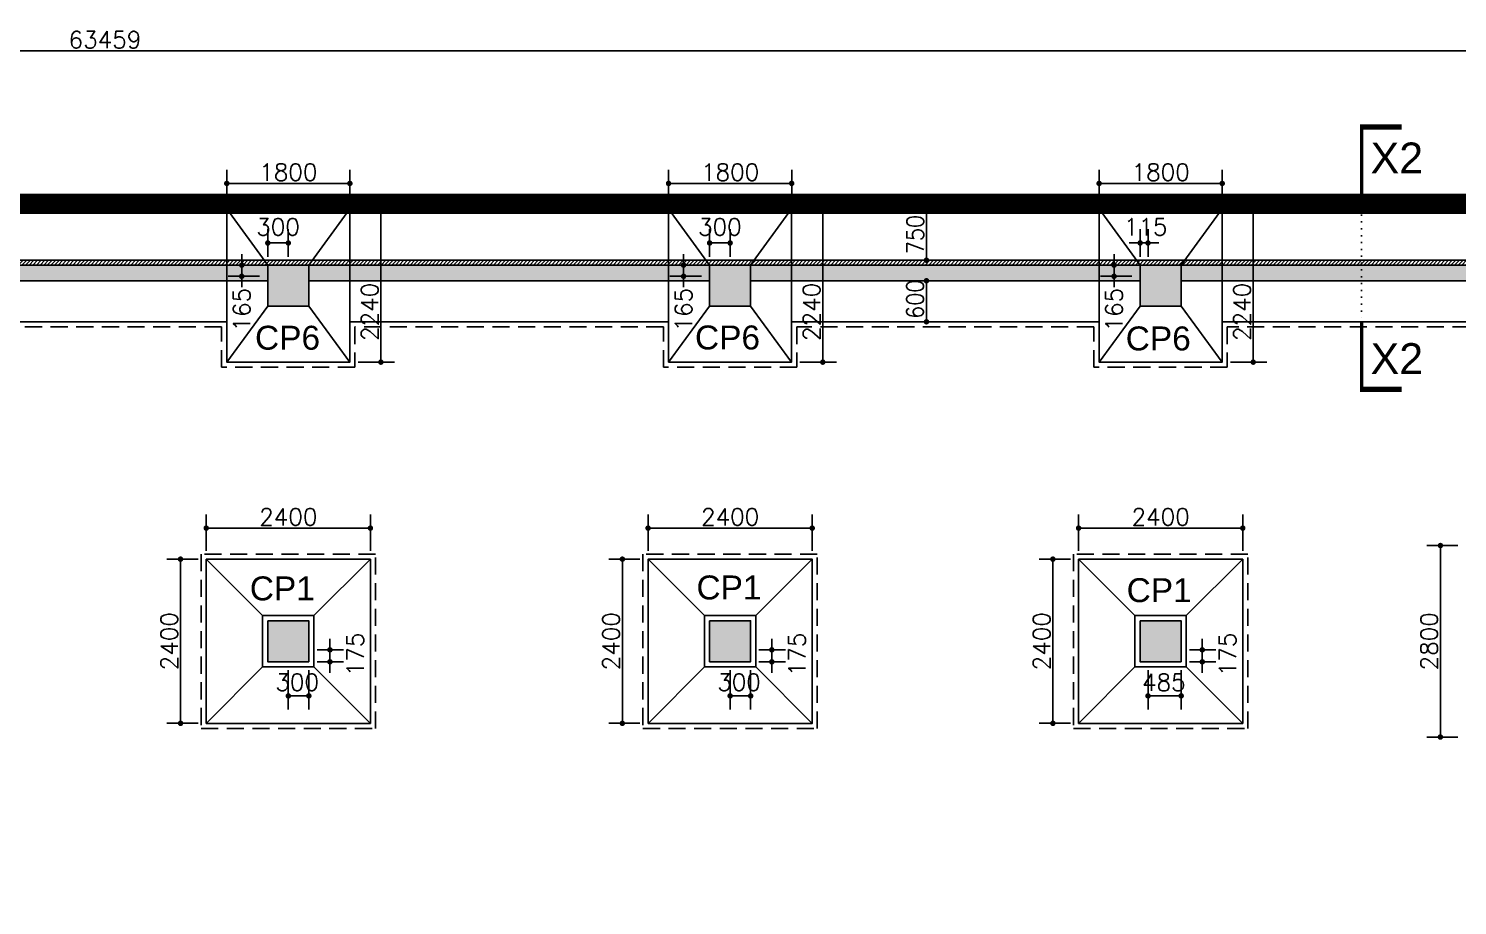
# Model space of a CAD drawing. Extents: x -200722 to 834823, y -494970 to 88783.
# Drawn here: x 485433 to 506325, y 41843 to 54661 of the extents above; entities that cross this region are included whole.
import ezdxf
from ezdxf.enums import TextEntityAlignment as Align

# ---------------------------------------------------------------- set-up
doc = ezdxf.new("R2010")
doc.units = 0
doc.header["$LTSCALE"] = 100
doc.header["$MEASUREMENT"] = 0
doc.header["$PDMODE"] = 34
doc.linetypes.add('DOT', pattern=[0.25, 0, -0.25])
doc.linetypes.add('HIDDEN', pattern=[0.375, 0.25, -0.125])
doc.layers.get('0').update_dxf_attribs({"linetype": 'CONTINUOUS'})
doc.layers.get('DEFPOINTS').update_dxf_attribs({"linetype": 'CONTINUOUS'})
for name, color, linetype in [('BEAM', 4, 'CONTINUOUS'), ('COL', 150, 'CONTINUOUS'), ('DIM', 3, 'CONTINUOUS'), ('F_EXEC', 3, 'HIDDEN'), ('F_FTG1', 11, 'CONTINUOUS'), ('RCCWALL', 6, 'CONTINUOUS'), ('TEXT', 2, 'CONTINUOUS')]:
    doc.layers.add(name, color=color, linetype=linetype)
doc.layers.add('HATCH', color=252, linetype='CONTINUOUS', lineweight=30)
doc.styles.add('AR', font='arial.ttf')
doc.styles.add('ROMANS', font='romans.shx')
doc.styles.get("Standard").update_dxf_attribs({"font": 'simplex.shx'})
doc.styles.add('TIMES-N', font='arial.ttf')
doc.dimstyles.new('STANDARD$0', dxfattribs={"dimtxt": 2.5, "dimasz": 2.5, "dimexe": 2, "dimexo": 0.7, "dimgap": 0.9, "dimtad": 1, "dimdec": 0, "dimdsep": 46, "dimtxsty": 'ROMANS', "dimcen": 0.09, "dimclrd": 4, "dimclre": 4, "dimclrt": 3, "dimadec": 0, "dimazin": 0, "dimtfac": 1, "dimtdec": 0, "dimtmove": 0, "dimatfit": 3, "dimfxl": 1, "dimtolj": 1, "dimtzin": 0, "dimarcsym": 0})

# ---------------------------------------------------------------- blocks, each defined once
blk = doc.blocks.new('DOT')
at = {"color": 0, "linetype": 'ByBlock'}
blk.add_line((-0.5, 0), (-1, 0), dxfattribs=at)
at = {"color": 0, "linetype": 'ByBlock', "const_width": 0.5}
blk.add_lwpolyline([(-0.25, 0, 1), (0.25, 0, 1)], format="xyb", close=True, dxfattribs=at)
blk = doc.blocks.new('*D2621')
at = {"layer": 'BEAM', "color": 0, "lineweight": -2, "transparency": 16777216}
for p, q in [((488031, 47025), (488031, 47559)), ((490431, 47025), (490431, 47559)), ((490351, 47359), (488111, 47359))]:
    blk.add_line(p, q, dxfattribs=at)
at = {"layer": 'DEFPOINTS', "color": 0, "lineweight": -3, "ltscale": 0.4, "transparency": 16777216}
for p in [(488031, 47359), (488031, 46905), (490431, 46905)]:
    blk.add_point(p, dxfattribs=at)
at = {"layer": 'BEAM', "color": 0, "lineweight": -2, "ltscale": 0.4, "transparency": 16777216, "xscale": 80, "yscale": 80, "zscale": 80, "rotation": 180}
blk.add_blockref('DOT', (488031, 47359), dxfattribs=at)
at = {"layer": 'BEAM', "color": 0, "lineweight": -2, "ltscale": 0.4, "transparency": 16777216, "xscale": 80, "yscale": 80, "zscale": 80}
blk.add_blockref('DOT', (490431, 47359), dxfattribs=at)
at = {"layer": 'BEAM', "color": 0, "ltscale": 0.4, "transparency": 16777216, "insert": (489231, 47523), "char_height": 248, "attachment_point": 5}
blk.add_mtext('\\A1;2400', dxfattribs=at)
blk = doc.blocks.new('_DOT')
at = {"color": 0, "linetype": 'ByBlock'}
blk.add_line((-0.5, 0), (-1, 0), dxfattribs=at)
at = {"color": 0, "linetype": 'ByBlock', "const_width": 0.5}
blk.add_lwpolyline([(-0.25, 0, 1), (0.25, 0, 1)], format="xyb", close=True, dxfattribs=at)
blk = doc.blocks.new('*D2622')
at = {"layer": 'BEAM', "color": 0, "lineweight": -2, "transparency": 16777216}
for p, q in [((487911, 46905), (487455, 46905)), ((487655, 46825), (487655, 44585)), ((487911, 44505), (487455, 44505))]:
    blk.add_line(p, q, dxfattribs=at)
at = {"layer": 'DEFPOINTS', "color": 0, "lineweight": -3, "ltscale": 0.4, "transparency": 16777216}
for p in [(488031, 46905), (487655, 44505), (488031, 44505)]:
    blk.add_point(p, dxfattribs=at)
at = {"layer": 'BEAM', "color": 0, "lineweight": -2, "ltscale": 0.4, "transparency": 16777216, "xscale": 80, "yscale": 80, "zscale": 80}
for p, rotation in [((487655, 46905), 90), ((487655, 44505), 270)]:
    blk.add_blockref('DOT', p, dxfattribs=dict(at, rotation=rotation))
at = {"layer": 'BEAM', "color": 0, "ltscale": 0.4, "transparency": 16777216, "insert": (487491, 45705), "char_height": 248, "attachment_point": 5, "rotation": 90}
blk.add_mtext('\\A1;2400', dxfattribs=at)
blk = doc.blocks.new('*D2623')
at = {"layer": 'BEAM', "color": 0, "lineweight": -2, "transparency": 16777216}
for p, q in [((489651, 45579), (490040, 45579)), ((489840, 45659), (489840, 45739)), ((489840, 45404), (489840, 45579)), ((489651, 45404), (490040, 45404)), ((489840, 45324), (489840, 45244))]:
    blk.add_line(p, q, dxfattribs=at)
at = {"layer": 'DEFPOINTS', "color": 0, "lineweight": -3, "ltscale": 0.4, "transparency": 16777216}
for p in [(489531, 45579), (489840, 45579), (489531, 45404)]:
    blk.add_point(p, dxfattribs=at)
at = {"layer": 'BEAM', "color": 0, "lineweight": -2, "ltscale": 0.4, "transparency": 16777216, "xscale": 80, "yscale": 80, "zscale": 80}
for p, rotation in [((489840, 45579), 270), ((489840, 45404), 90)]:
    blk.add_blockref('DOT', p, dxfattribs=dict(at, rotation=rotation))
at = {"layer": 'BEAM', "color": 0, "ltscale": 0.4, "transparency": 16777216, "insert": (490210, 45511), "char_height": 248, "attachment_point": 5, "rotation": 90}
blk.add_mtext('\\A1;175', dxfattribs=at)
blk = doc.blocks.new('*D2624')
at = {"layer": 'BEAM', "color": 0, "lineweight": -2, "transparency": 16777216}
for p, q in [((494491, 47025), (494491, 47559)), ((496891, 47025), (496891, 47559)), ((496811, 47359), (494571, 47359))]:
    blk.add_line(p, q, dxfattribs=at)
at = {"layer": 'DEFPOINTS', "color": 0, "lineweight": -3, "ltscale": 0.4, "transparency": 16777216}
for p in [(494491, 47359), (494491, 46905), (496891, 46905)]:
    blk.add_point(p, dxfattribs=at)
at = {"layer": 'BEAM', "color": 0, "lineweight": -2, "ltscale": 0.4, "transparency": 16777216, "xscale": 80, "yscale": 80, "zscale": 80, "rotation": 180}
blk.add_blockref('DOT', (494491, 47359), dxfattribs=at)
at = {"layer": 'BEAM', "color": 0, "lineweight": -2, "ltscale": 0.4, "transparency": 16777216, "xscale": 80, "yscale": 80, "zscale": 80}
blk.add_blockref('DOT', (496891, 47359), dxfattribs=at)
at = {"layer": 'BEAM', "color": 0, "ltscale": 0.4, "transparency": 16777216, "insert": (495691, 47523), "char_height": 248, "attachment_point": 5}
blk.add_mtext('\\A1;2400', dxfattribs=at)
blk = doc.blocks.new('*D2625')
at = {"layer": 'BEAM', "color": 0, "lineweight": -2, "transparency": 16777216}
for p, q in [((494371, 46905), (493915, 46905)), ((494115, 46825), (494115, 44585)), ((494371, 44505), (493915, 44505))]:
    blk.add_line(p, q, dxfattribs=at)
at = {"layer": 'DEFPOINTS', "color": 0, "lineweight": -3, "ltscale": 0.4, "transparency": 16777216}
for p in [(494491, 46905), (494115, 44505), (494491, 44505)]:
    blk.add_point(p, dxfattribs=at)
at = {"layer": 'BEAM', "color": 0, "lineweight": -2, "ltscale": 0.4, "transparency": 16777216, "xscale": 80, "yscale": 80, "zscale": 80}
for p, rotation in [((494115, 46905), 90), ((494115, 44505), 270)]:
    blk.add_blockref('DOT', p, dxfattribs=dict(at, rotation=rotation))
at = {"layer": 'BEAM', "color": 0, "ltscale": 0.4, "transparency": 16777216, "insert": (493951, 45705), "char_height": 248, "attachment_point": 5, "rotation": 90}
blk.add_mtext('\\A1;2400', dxfattribs=at)
blk = doc.blocks.new('*D2626')
at = {"layer": 'BEAM', "color": 0, "lineweight": -2, "transparency": 16777216}
for p, q in [((495691, 45284), (495691, 44706)), ((495991, 45284), (495991, 44706)), ((495771, 44906), (495911, 44906))]:
    blk.add_line(p, q, dxfattribs=at)
at = {"layer": 'DEFPOINTS', "color": 0, "lineweight": -3, "ltscale": 0.4, "transparency": 16777216}
for p in [(495691, 45404), (495991, 45404), (495991, 44906)]:
    blk.add_point(p, dxfattribs=at)
at = {"layer": 'BEAM', "color": 0, "lineweight": -2, "ltscale": 0.4, "transparency": 16777216, "xscale": 80, "yscale": 80, "zscale": 80, "rotation": 180}
blk.add_blockref('DOT', (495691, 44906), dxfattribs=at)
at = {"layer": 'BEAM', "color": 0, "lineweight": -2, "ltscale": 0.4, "transparency": 16777216, "xscale": 80, "yscale": 80, "zscale": 80}
blk.add_blockref('DOT', (495991, 44906), dxfattribs=at)
at = {"layer": 'BEAM', "color": 0, "ltscale": 0.4, "transparency": 16777216, "insert": (495821, 45106), "char_height": 248, "attachment_point": 5}
blk.add_mtext('\\A1;300', dxfattribs=at)
blk = doc.blocks.new('*D2627')
at = {"layer": 'BEAM', "color": 0, "lineweight": -2, "transparency": 16777216}
for p, q in [((496111, 45579), (496500, 45579)), ((496300, 45659), (496300, 45739)), ((496300, 45404), (496300, 45579)), ((496111, 45404), (496500, 45404)), ((496300, 45324), (496300, 45244))]:
    blk.add_line(p, q, dxfattribs=at)
at = {"layer": 'DEFPOINTS', "color": 0, "lineweight": -3, "ltscale": 0.4, "transparency": 16777216}
for p in [(495991, 45579), (496300, 45579), (495991, 45404)]:
    blk.add_point(p, dxfattribs=at)
at = {"layer": 'BEAM', "color": 0, "lineweight": -2, "ltscale": 0.4, "transparency": 16777216, "xscale": 80, "yscale": 80, "zscale": 80}
for p, rotation in [((496300, 45579), 270), ((496300, 45404), 90)]:
    blk.add_blockref('DOT', p, dxfattribs=dict(at, rotation=rotation))
at = {"layer": 'BEAM', "color": 0, "ltscale": 0.4, "transparency": 16777216, "insert": (496670, 45511), "char_height": 248, "attachment_point": 5, "rotation": 90}
blk.add_mtext('\\A1;175', dxfattribs=at)
blk = doc.blocks.new('*D2628')
at = {"layer": 'BEAM', "color": 0, "lineweight": -2, "transparency": 16777216}
for p, q in [((500786, 47025), (500786, 47559)), ((503186, 47025), (503186, 47559)), ((503106, 47359), (500866, 47359))]:
    blk.add_line(p, q, dxfattribs=at)
at = {"layer": 'DEFPOINTS', "color": 0, "lineweight": -3, "ltscale": 0.4, "transparency": 16777216}
for p in [(500786, 47359), (500786, 46905), (503186, 46905)]:
    blk.add_point(p, dxfattribs=at)
at = {"layer": 'BEAM', "color": 0, "lineweight": -2, "ltscale": 0.4, "transparency": 16777216, "xscale": 80, "yscale": 80, "zscale": 80, "rotation": 180}
blk.add_blockref('DOT', (500786, 47359), dxfattribs=at)
at = {"layer": 'BEAM', "color": 0, "lineweight": -2, "ltscale": 0.4, "transparency": 16777216, "xscale": 80, "yscale": 80, "zscale": 80}
blk.add_blockref('DOT', (503186, 47359), dxfattribs=at)
at = {"layer": 'BEAM', "color": 0, "ltscale": 0.4, "transparency": 16777216, "insert": (501986, 47523), "char_height": 248, "attachment_point": 5}
blk.add_mtext('\\A1;2400', dxfattribs=at)
blk = doc.blocks.new('*D2629')
at = {"layer": 'BEAM', "color": 0, "lineweight": -2, "transparency": 16777216}
for p, q in [((500666, 46905), (500210, 46905)), ((500410, 46825), (500410, 44585)), ((500666, 44505), (500210, 44505))]:
    blk.add_line(p, q, dxfattribs=at)
at = {"layer": 'DEFPOINTS', "color": 0, "lineweight": -3, "ltscale": 0.4, "transparency": 16777216}
for p in [(500786, 46905), (500410, 44505), (500786, 44505)]:
    blk.add_point(p, dxfattribs=at)
at = {"layer": 'BEAM', "color": 0, "lineweight": -2, "ltscale": 0.4, "transparency": 16777216, "xscale": 80, "yscale": 80, "zscale": 80}
for p, rotation in [((500410, 46905), 90), ((500410, 44505), 270)]:
    blk.add_blockref('DOT', p, dxfattribs=dict(at, rotation=rotation))
at = {"layer": 'BEAM', "color": 0, "ltscale": 0.4, "transparency": 16777216, "insert": (500246, 45705), "char_height": 248, "attachment_point": 5, "rotation": 90}
blk.add_mtext('\\A1;2400', dxfattribs=at)
blk = doc.blocks.new('*D2630')
at = {"layer": 'BEAM', "color": 0, "lineweight": -2, "transparency": 16777216}
for p, q in [((501801, 45284), (501801, 44706)), ((502286, 45284), (502286, 44706)), ((501881, 44906), (502206, 44906))]:
    blk.add_line(p, q, dxfattribs=at)
at = {"layer": 'DEFPOINTS', "color": 0, "lineweight": -3, "ltscale": 0.4, "transparency": 16777216}
for p in [(501801, 45404), (502286, 45404), (502286, 44906)]:
    blk.add_point(p, dxfattribs=at)
at = {"layer": 'BEAM', "color": 0, "lineweight": -2, "ltscale": 0.4, "transparency": 16777216, "xscale": 80, "yscale": 80, "zscale": 80, "rotation": 180}
blk.add_blockref('DOT', (501801, 44906), dxfattribs=at)
at = {"layer": 'BEAM', "color": 0, "lineweight": -2, "ltscale": 0.4, "transparency": 16777216, "xscale": 80, "yscale": 80, "zscale": 80}
blk.add_blockref('DOT', (502286, 44906), dxfattribs=at)
at = {"layer": 'BEAM', "color": 0, "ltscale": 0.4, "transparency": 16777216, "insert": (502032, 45104), "char_height": 248, "attachment_point": 5}
blk.add_mtext('\\A1;485', dxfattribs=at)
blk = doc.blocks.new('*D2631')
at = {"layer": 'BEAM', "color": 0, "lineweight": -2, "transparency": 16777216}
for p, q in [((502406, 45579), (502795, 45579)), ((502595, 45659), (502595, 45739)), ((502595, 45404), (502595, 45579)), ((502406, 45404), (502795, 45404)), ((502595, 45324), (502595, 45244))]:
    blk.add_line(p, q, dxfattribs=at)
at = {"layer": 'DEFPOINTS', "color": 0, "lineweight": -3, "ltscale": 0.4, "transparency": 16777216}
for p in [(502286, 45579), (502595, 45579), (502286, 45404)]:
    blk.add_point(p, dxfattribs=at)
at = {"layer": 'BEAM', "color": 0, "lineweight": -2, "ltscale": 0.4, "transparency": 16777216, "xscale": 80, "yscale": 80, "zscale": 80}
for p, rotation in [((502595, 45579), 270), ((502595, 45404), 90)]:
    blk.add_blockref('DOT', p, dxfattribs=dict(at, rotation=rotation))
at = {"layer": 'BEAM', "color": 0, "ltscale": 0.4, "transparency": 16777216, "insert": (502965, 45511), "char_height": 248, "attachment_point": 5, "rotation": 90}
blk.add_mtext('\\A1;175', dxfattribs=at)
blk = doc.blocks.new('*D2632')
at = {"layer": 'BEAM', "color": 0, "lineweight": -2, "transparency": 16777216}
for p, q in [((489231, 45284), (489231, 44706)), ((489531, 45284), (489531, 44706)), ((489311, 44906), (489451, 44906))]:
    blk.add_line(p, q, dxfattribs=at)
at = {"layer": 'DEFPOINTS', "color": 0, "lineweight": -3, "ltscale": 0.4, "transparency": 16777216}
for p in [(489231, 45404), (489531, 45404), (489531, 44906)]:
    blk.add_point(p, dxfattribs=at)
at = {"layer": 'BEAM', "color": 0, "lineweight": -2, "ltscale": 0.4, "transparency": 16777216, "xscale": 80, "yscale": 80, "zscale": 80, "rotation": 180}
blk.add_blockref('DOT', (489231, 44906), dxfattribs=at)
at = {"layer": 'BEAM', "color": 0, "lineweight": -2, "ltscale": 0.4, "transparency": 16777216, "xscale": 80, "yscale": 80, "zscale": 80}
blk.add_blockref('DOT', (489531, 44906), dxfattribs=at)
at = {"layer": 'BEAM', "color": 0, "ltscale": 0.4, "transparency": 16777216, "insert": (489361, 45106), "char_height": 248, "attachment_point": 5}
blk.add_mtext('\\A1;300', dxfattribs=at)
blk = doc.blocks.new('*D2674')
at = {"layer": 'BEAM', "color": 0, "lineweight": -2, "transparency": 16777216}
for p, q in [((506332, 47104), (505876, 47104)), ((506076, 47024), (506076, 44384)), ((506332, 44304), (505876, 44304))]:
    blk.add_line(p, q, dxfattribs=at)
at = {"layer": 'DEFPOINTS', "color": 0, "lineweight": -3, "ltscale": 0.4, "transparency": 16777216}
for p in [(506452, 47104), (506076, 44304), (506452, 44304)]:
    blk.add_point(p, dxfattribs=at)
at = {"layer": 'BEAM', "color": 0, "lineweight": -2, "ltscale": 0.4, "transparency": 16777216, "xscale": 80, "yscale": 80, "zscale": 80}
for p, rotation in [((506076, 47104), 90), ((506076, 44304), 270)]:
    blk.add_blockref('DOT', p, dxfattribs=dict(at, rotation=rotation))
at = {"layer": 'BEAM', "color": 0, "ltscale": 0.4, "transparency": 16777216, "insert": (505912, 45704), "char_height": 248, "attachment_point": 5, "rotation": 90}
blk.add_mtext('\\A1;2800', dxfattribs=at)
blk = doc.blocks.new('*D2689')
at = {"layer": 'BEAM', "color": 0, "lineweight": -2, "transparency": 16777216}
for p, q in [((488811, 51204), (488350, 51204)), ((488550, 51284), (488550, 51364)), ((488550, 51040), (488550, 51204)), ((488811, 51040), (488350, 51040)), ((488550, 50960), (488550, 50880))]:
    blk.add_line(p, q, dxfattribs=at)
at = {"layer": 'DEFPOINTS', "color": 0, "lineweight": -3, "ltscale": 0.4, "transparency": 16777216}
for p in [(488550, 51204), (488931, 51204), (488931, 51040)]:
    blk.add_point(p, dxfattribs=at)
at = {"layer": 'BEAM', "color": 0, "lineweight": -2, "ltscale": 0.4, "transparency": 16777216, "xscale": 80, "yscale": 80, "zscale": 80}
for p, rotation in [((488550, 51204), 270), ((488550, 51040), 90)]:
    blk.add_blockref('DOT', p, dxfattribs=dict(at, rotation=rotation))
at = {"layer": 'BEAM', "color": 0, "ltscale": 0.4, "transparency": 16777216, "insert": (488550, 50552), "char_height": 248, "attachment_point": 5, "rotation": 90}
blk.add_mtext('\\A1;165', dxfattribs=at)
blk = doc.blocks.new('*D2690')
at = {"layer": 'BEAM', "color": 0, "lineweight": -2, "transparency": 16777216}
for p, q in [((488931, 51325), (488931, 51727)), ((489231, 51325), (489231, 51727)), ((489011, 51527), (489151, 51527))]:
    blk.add_line(p, q, dxfattribs=at)
at = {"layer": 'DEFPOINTS', "color": 0, "lineweight": -3, "ltscale": 0.4, "transparency": 16777216}
for p in [(489231, 51527), (488931, 51205), (489231, 51205)]:
    blk.add_point(p, dxfattribs=at)
at = {"layer": 'BEAM', "color": 0, "lineweight": -2, "ltscale": 0.4, "transparency": 16777216, "xscale": 80, "yscale": 80, "zscale": 80, "rotation": 180}
blk.add_blockref('DOT', (488931, 51527), dxfattribs=at)
at = {"layer": 'BEAM', "color": 0, "lineweight": -2, "ltscale": 0.4, "transparency": 16777216, "xscale": 80, "yscale": 80, "zscale": 80}
blk.add_blockref('DOT', (489231, 51527), dxfattribs=at)
at = {"layer": 'BEAM', "color": 0, "ltscale": 0.4, "transparency": 16777216, "insert": (489081, 51762), "char_height": 248, "attachment_point": 5}
blk.add_mtext('\\A1;300', dxfattribs=at)
blk = doc.blocks.new('*D2691')
at = {"layer": 'BEAM', "color": 0, "lineweight": -2, "transparency": 16777216}
for p, q in [((490251, 52025), (490785, 52025)), ((490585, 49865), (490585, 51945)), ((490251, 49785), (490785, 49785))]:
    blk.add_line(p, q, dxfattribs=at)
at = {"layer": 'DEFPOINTS', "color": 0, "lineweight": -3, "ltscale": 0.4, "transparency": 16777216}
for p in [(490131, 52025), (490585, 52025), (490131, 49785)]:
    blk.add_point(p, dxfattribs=at)
at = {"layer": 'BEAM', "color": 0, "lineweight": -2, "ltscale": 0.4, "transparency": 16777216, "xscale": 80, "yscale": 80, "zscale": 80}
for p, rotation in [((490585, 52025), 90), ((490585, 49785), 270)]:
    blk.add_blockref('DOT', p, dxfattribs=dict(at, rotation=rotation))
at = {"layer": 'BEAM', "color": 0, "ltscale": 0.4, "transparency": 16777216, "insert": (490421, 50520), "char_height": 248, "attachment_point": 5, "rotation": 90}
blk.add_mtext('\\A1;2240', dxfattribs=at)
blk = doc.blocks.new('*D2692')
at = {"layer": 'BEAM', "color": 0, "lineweight": -2, "transparency": 16777216}
for p, q in [((488331, 52145), (488331, 52598)), ((490131, 52145), (490131, 52598)), ((488411, 52398), (490051, 52398))]:
    blk.add_line(p, q, dxfattribs=at)
at = {"layer": 'DEFPOINTS', "color": 0, "lineweight": -3, "ltscale": 0.4, "transparency": 16777216}
for p in [(490131, 52398), (488331, 52025), (490131, 52025)]:
    blk.add_point(p, dxfattribs=at)
at = {"layer": 'BEAM', "color": 0, "lineweight": -2, "ltscale": 0.4, "transparency": 16777216, "xscale": 80, "yscale": 80, "zscale": 80, "rotation": 180}
blk.add_blockref('DOT', (488331, 52398), dxfattribs=at)
at = {"layer": 'BEAM', "color": 0, "lineweight": -2, "ltscale": 0.4, "transparency": 16777216, "xscale": 80, "yscale": 80, "zscale": 80}
blk.add_blockref('DOT', (490131, 52398), dxfattribs=at)
at = {"layer": 'BEAM', "color": 0, "ltscale": 0.4, "transparency": 16777216, "insert": (489231, 52562), "char_height": 248, "attachment_point": 5}
blk.add_mtext('\\A1;1800', dxfattribs=at)
blk = doc.blocks.new('*D2693')
at = {"layer": 'BEAM', "color": 0, "lineweight": -2, "transparency": 16777216}
for p, q in [((495271, 51204), (494810, 51204)), ((495010, 51284), (495010, 51364)), ((495010, 51040), (495010, 51204)), ((495271, 51040), (494810, 51040)), ((495010, 50960), (495010, 50880))]:
    blk.add_line(p, q, dxfattribs=at)
at = {"layer": 'DEFPOINTS', "color": 0, "lineweight": -3, "ltscale": 0.4, "transparency": 16777216}
for p in [(495010, 51204), (495391, 51204), (495391, 51040)]:
    blk.add_point(p, dxfattribs=at)
at = {"layer": 'BEAM', "color": 0, "lineweight": -2, "ltscale": 0.4, "transparency": 16777216, "xscale": 80, "yscale": 80, "zscale": 80}
for p, rotation in [((495010, 51204), 270), ((495010, 51040), 90)]:
    blk.add_blockref('DOT', p, dxfattribs=dict(at, rotation=rotation))
at = {"layer": 'BEAM', "color": 0, "ltscale": 0.4, "transparency": 16777216, "insert": (495010, 50552), "char_height": 248, "attachment_point": 5, "rotation": 90}
blk.add_mtext('\\A1;165', dxfattribs=at)
blk = doc.blocks.new('*D2694')
at = {"layer": 'BEAM', "color": 0, "lineweight": -2, "transparency": 16777216}
for p, q in [((495391, 51325), (495391, 51727)), ((495691, 51325), (495691, 51727)), ((495471, 51527), (495611, 51527))]:
    blk.add_line(p, q, dxfattribs=at)
at = {"layer": 'DEFPOINTS', "color": 0, "lineweight": -3, "ltscale": 0.4, "transparency": 16777216}
for p in [(495691, 51527), (495391, 51205), (495691, 51205)]:
    blk.add_point(p, dxfattribs=at)
at = {"layer": 'BEAM', "color": 0, "lineweight": -2, "ltscale": 0.4, "transparency": 16777216, "xscale": 80, "yscale": 80, "zscale": 80, "rotation": 180}
blk.add_blockref('DOT', (495391, 51527), dxfattribs=at)
at = {"layer": 'BEAM', "color": 0, "lineweight": -2, "ltscale": 0.4, "transparency": 16777216, "xscale": 80, "yscale": 80, "zscale": 80}
blk.add_blockref('DOT', (495691, 51527), dxfattribs=at)
at = {"layer": 'BEAM', "color": 0, "ltscale": 0.4, "transparency": 16777216, "insert": (495541, 51762), "char_height": 248, "attachment_point": 5}
blk.add_mtext('\\A1;300', dxfattribs=at)
blk = doc.blocks.new('*D2695')
at = {"layer": 'BEAM', "color": 0, "lineweight": -2, "transparency": 16777216}
for p, q in [((496711, 52025), (497245, 52025)), ((497045, 49865), (497045, 51945)), ((496711, 49785), (497245, 49785))]:
    blk.add_line(p, q, dxfattribs=at)
at = {"layer": 'DEFPOINTS', "color": 0, "lineweight": -3, "ltscale": 0.4, "transparency": 16777216}
for p in [(496591, 52025), (497045, 52025), (496591, 49785)]:
    blk.add_point(p, dxfattribs=at)
at = {"layer": 'BEAM', "color": 0, "lineweight": -2, "ltscale": 0.4, "transparency": 16777216, "xscale": 80, "yscale": 80, "zscale": 80}
for p, rotation in [((497045, 52025), 90), ((497045, 49785), 270)]:
    blk.add_blockref('DOT', p, dxfattribs=dict(at, rotation=rotation))
at = {"layer": 'BEAM', "color": 0, "ltscale": 0.4, "transparency": 16777216, "insert": (496881, 50520), "char_height": 248, "attachment_point": 5, "rotation": 90}
blk.add_mtext('\\A1;2240', dxfattribs=at)
blk = doc.blocks.new('*D2696')
at = {"layer": 'BEAM', "color": 0, "lineweight": -2, "transparency": 16777216}
for p, q in [((494791, 52145), (494791, 52598)), ((496591, 52145), (496591, 52598)), ((494871, 52398), (496511, 52398))]:
    blk.add_line(p, q, dxfattribs=at)
at = {"layer": 'DEFPOINTS', "color": 0, "lineweight": -3, "ltscale": 0.4, "transparency": 16777216}
for p in [(496591, 52398), (494791, 52025), (496591, 52025)]:
    blk.add_point(p, dxfattribs=at)
at = {"layer": 'BEAM', "color": 0, "lineweight": -2, "ltscale": 0.4, "transparency": 16777216, "xscale": 80, "yscale": 80, "zscale": 80, "rotation": 180}
blk.add_blockref('DOT', (494791, 52398), dxfattribs=at)
at = {"layer": 'BEAM', "color": 0, "lineweight": -2, "ltscale": 0.4, "transparency": 16777216, "xscale": 80, "yscale": 80, "zscale": 80}
blk.add_blockref('DOT', (496591, 52398), dxfattribs=at)
at = {"layer": 'BEAM', "color": 0, "ltscale": 0.4, "transparency": 16777216, "insert": (495691, 52562), "char_height": 248, "attachment_point": 5}
blk.add_mtext('\\A1;1800', dxfattribs=at)
blk = doc.blocks.new('*D2697')
at = {"layer": 'BEAM', "color": 0, "lineweight": -2, "transparency": 16777216}
for p, q in [((501566, 51204), (501105, 51204)), ((501305, 51284), (501305, 51364)), ((501305, 51040), (501305, 51204)), ((501566, 51040), (501105, 51040)), ((501305, 50960), (501305, 50880))]:
    blk.add_line(p, q, dxfattribs=at)
at = {"layer": 'DEFPOINTS', "color": 0, "lineweight": -3, "ltscale": 0.4, "transparency": 16777216}
for p in [(501305, 51204), (501686, 51204), (501686, 51040)]:
    blk.add_point(p, dxfattribs=at)
at = {"layer": 'BEAM', "color": 0, "lineweight": -2, "ltscale": 0.4, "transparency": 16777216, "xscale": 80, "yscale": 80, "zscale": 80}
for p, rotation in [((501305, 51204), 270), ((501305, 51040), 90)]:
    blk.add_blockref('DOT', p, dxfattribs=dict(at, rotation=rotation))
at = {"layer": 'BEAM', "color": 0, "ltscale": 0.4, "transparency": 16777216, "insert": (501305, 50552), "char_height": 248, "attachment_point": 5, "rotation": 90}
blk.add_mtext('\\A1;165', dxfattribs=at)
blk = doc.blocks.new('*D2698')
at = {"layer": 'BEAM', "color": 0, "lineweight": -2, "transparency": 16777216}
for p, q in [((501686, 51325), (501686, 51727)), ((501801, 51325), (501801, 51727)), ((501606, 51527), (501526, 51527)), ((501686, 51527), (501801, 51527)), ((501881, 51527), (501961, 51527))]:
    blk.add_line(p, q, dxfattribs=at)
at = {"layer": 'DEFPOINTS', "color": 0, "lineweight": -3, "ltscale": 0.4, "transparency": 16777216}
for p in [(501801, 51527), (501686, 51205), (501801, 51205)]:
    blk.add_point(p, dxfattribs=at)
at = {"layer": 'BEAM', "color": 0, "lineweight": -2, "ltscale": 0.4, "transparency": 16777216, "xscale": 80, "yscale": 80, "zscale": 80}
blk.add_blockref('DOT', (501686, 51527), dxfattribs=at)
at = {"layer": 'BEAM', "color": 0, "lineweight": -2, "ltscale": 0.4, "transparency": 16777216, "xscale": 80, "yscale": 80, "zscale": 80, "rotation": 180}
blk.add_blockref('DOT', (501801, 51527), dxfattribs=at)
at = {"layer": 'BEAM', "color": 0, "ltscale": 0.4, "transparency": 16777216, "insert": (501766, 51762), "char_height": 248, "attachment_point": 5}
blk.add_mtext('\\A1;115', dxfattribs=at)
blk = doc.blocks.new('*D2699')
at = {"layer": 'BEAM', "color": 0, "lineweight": -2, "transparency": 16777216}
for p, q in [((503006, 52025), (503540, 52025)), ((503340, 49865), (503340, 51945)), ((503006, 49785), (503540, 49785))]:
    blk.add_line(p, q, dxfattribs=at)
at = {"layer": 'DEFPOINTS', "color": 0, "lineweight": -3, "ltscale": 0.4, "transparency": 16777216}
for p in [(502886, 52025), (503340, 52025), (502886, 49785)]:
    blk.add_point(p, dxfattribs=at)
at = {"layer": 'BEAM', "color": 0, "lineweight": -2, "ltscale": 0.4, "transparency": 16777216, "xscale": 80, "yscale": 80, "zscale": 80}
for p, rotation in [((503340, 52025), 90), ((503340, 49785), 270)]:
    blk.add_blockref('DOT', p, dxfattribs=dict(at, rotation=rotation))
at = {"layer": 'BEAM', "color": 0, "ltscale": 0.4, "transparency": 16777216, "insert": (503176, 50520), "char_height": 248, "attachment_point": 5, "rotation": 90}
blk.add_mtext('\\A1;2240', dxfattribs=at)
blk = doc.blocks.new('*D2700')
at = {"layer": 'BEAM', "color": 0, "lineweight": -2, "transparency": 16777216}
for p, q in [((501086, 52145), (501086, 52598)), ((502886, 52145), (502886, 52598)), ((501166, 52398), (502806, 52398))]:
    blk.add_line(p, q, dxfattribs=at)
at = {"layer": 'DEFPOINTS', "color": 0, "lineweight": -3, "ltscale": 0.4, "transparency": 16777216}
for p in [(502886, 52398), (501086, 52025), (502886, 52025)]:
    blk.add_point(p, dxfattribs=at)
at = {"layer": 'BEAM', "color": 0, "lineweight": -2, "ltscale": 0.4, "transparency": 16777216, "xscale": 80, "yscale": 80, "zscale": 80, "rotation": 180}
blk.add_blockref('DOT', (501086, 52398), dxfattribs=at)
at = {"layer": 'BEAM', "color": 0, "lineweight": -2, "ltscale": 0.4, "transparency": 16777216, "xscale": 80, "yscale": 80, "zscale": 80}
blk.add_blockref('DOT', (502886, 52398), dxfattribs=at)
at = {"layer": 'BEAM', "color": 0, "ltscale": 0.4, "transparency": 16777216, "insert": (501986, 52562), "char_height": 248, "attachment_point": 5}
blk.add_mtext('\\A1;1800', dxfattribs=at)
blk = doc.blocks.new('*D2744')
at = {"layer": 'BEAM', "color": 0, "lineweight": -2, "transparency": 16777216}
for p, q in [((498441, 50975), (498361, 50975)), ((498561, 50455), (498561, 50895)), ((498441, 50375), (498361, 50375))]:
    blk.add_line(p, q, dxfattribs=at)
at = {"layer": 'DEFPOINTS', "color": 0, "lineweight": -3, "ltscale": 0.4, "transparency": 16777216}
for p in [(498561, 50975), (498561, 50975), (498561, 50375)]:
    blk.add_point(p, dxfattribs=at)
at = {"layer": 'BEAM', "color": 0, "lineweight": -2, "ltscale": 0.4, "transparency": 16777216, "xscale": 80, "yscale": 80, "zscale": 80}
for p, rotation in [((498561, 50975), 90), ((498561, 50375), 270)]:
    blk.add_blockref('DOT', p, dxfattribs=dict(at, rotation=rotation))
at = {"layer": 'BEAM', "color": 0, "ltscale": 0.4, "transparency": 16777216, "insert": (498395, 50705), "char_height": 248, "attachment_point": 5, "rotation": 90}
blk.add_mtext('\\A1;{\\W0.9;600}', dxfattribs=at)
blk = doc.blocks.new('*D2745')
at = {"layer": 'BEAM', "color": 0, "lineweight": -2, "transparency": 16777216}
for p, q in [((498441, 52025), (498361, 52025)), ((498561, 51355), (498561, 51945)), ((498441, 51275), (498361, 51275))]:
    blk.add_line(p, q, dxfattribs=at)
at = {"layer": 'DEFPOINTS', "color": 0, "lineweight": -3, "ltscale": 0.4, "transparency": 16777216}
for p in [(498561, 52025), (498561, 52025), (498561, 51275)]:
    blk.add_point(p, dxfattribs=at)
at = {"layer": 'BEAM', "color": 0, "lineweight": -2, "ltscale": 0.4, "transparency": 16777216, "xscale": 80, "yscale": 80, "zscale": 80}
for p, rotation in [((498561, 52025), 90), ((498561, 51275), 270)]:
    blk.add_blockref('DOT', p, dxfattribs=dict(at, rotation=rotation))
at = {"layer": 'BEAM', "color": 0, "ltscale": 0.4, "transparency": 16777216, "insert": (498397, 51650), "char_height": 248, "attachment_point": 5, "rotation": 90}
blk.add_mtext('\\A1;{\\W0.9;750}', dxfattribs=at)
blk = doc.blocks.new('*D2918')
at = {"layer": 'BEAM', "color": 0, "lineweight": -2, "transparency": 16777216}
for p, q in [((454821, 52220), (454821, 54535)), ((518280, 52220), (518280, 54535)), ((454901, 54335), (518200, 54335))]:
    blk.add_line(p, q, dxfattribs=at)
at = {"layer": 'DEFPOINTS', "color": 0, "lineweight": -3, "ltscale": 0.4, "transparency": 16777216}
for p in [(518280, 54335), (454821, 52100), (518280, 52100)]:
    blk.add_point(p, dxfattribs=at)
at = {"layer": 'BEAM', "color": 0, "lineweight": -2, "ltscale": 0.4, "transparency": 16777216, "xscale": 80, "yscale": 80, "zscale": 80, "rotation": 180}
blk.add_blockref('DOT', (454821, 54335), dxfattribs=at)
at = {"layer": 'BEAM', "color": 0, "lineweight": -2, "ltscale": 0.4, "transparency": 16777216, "xscale": 80, "yscale": 80, "zscale": 80}
blk.add_blockref('DOT', (518280, 54335), dxfattribs=at)
at = {"layer": 'BEAM', "color": 0, "ltscale": 0.4, "transparency": 16777216, "insert": (486550, 54499), "char_height": 248, "attachment_point": 5}
blk.add_mtext('\\A1;63459', dxfattribs=at)

msp = doc.modelspace()

# ---------------------------------------------------------------- hatches: boundary and pattern name
at = {"layer": 'DIM', "ltscale": 0.4}
h = msp.add_hatch(dxfattribs=at)
h.set_pattern_fill('ANSI31', color=256, scale=300, style=0)
h.set_pattern_definition([(45, (191292.92, 0), (-26.5165043, 26.5165043), [])])
h.paths.add_polyline_path([(455715.5, 51274.9), (517034.5, 51274.9), (517034.5, 51204.9), (455715.5, 51204.9)])
at = {"layer": 'HATCH', "lineweight": -3, "ltscale": 0.4}
for points in [[(488930.5, 51204.9), (483235.5, 51204.9), (483235.5, 50974.9), (488930.5, 50974.9)], [(495390.5, 51204.9), (489530.5, 51204.9), (489530.5, 50974.9), (495390.5, 50974.9)], [(501685.5, 51204.9), (495990.5, 51204.9), (495990.5, 50974.9), (501685.5, 50974.9)], [(507551.5, 51204.9), (502285.5, 51204.9), (502285.5, 50974.9), (507551.5, 50974.9)]]:
    msp.add_hatch(color=256, dxfattribs=at).paths.add_polyline_path(points)
at = {"layer": 'HATCH', "ltscale": 0.4}
for points in [[(488930.5, 51204.9), (489530.5, 51204.9), (489530.5, 50604.9), (488930.5, 50604.9)], [(495390.5, 51204.9), (495990.5, 51204.9), (495990.5, 50604.9), (495390.5, 50604.9)], [(501685.5, 51204.9), (502285.5, 51204.9), (502285.5, 50604.9), (501685.5, 50604.9)], [(488930.5, 46004.4), (489530.5, 46004.4), (489530.5, 45404.4), (488930.5, 45404.4)], [(495390.5, 46004.4), (495990.5, 46004.4), (495990.5, 45404.4), (495390.5, 45404.4)], [(501685.5, 46004.4), (502285.5, 46004.4), (502285.5, 45404.4), (501685.5, 45404.4)]]:
    msp.add_hatch(color=256, dxfattribs=at).paths.add_polyline_path(points)

# ---------------------------------------------------------------- linework, layer by layer
at = {"color": 1, "linetype": 'DOT', "ltscale": 4}
msp.add_line((504924.3, 52234.2, 7446.6), (504924.3, 50375.6, 7446.6), dxfattribs=at)
at = {"color": 1, "lineweight": -3, "ltscale": 0.4}
msp.add_line((454820.5, 52099.9, 7446.6), (518279.5, 52099.9, 7446.6), dxfattribs=at)
at = {"color": 5, "lineweight": -3, "ltscale": 0.4, "const_width": 300, "elevation": 7446.6}
msp.add_lwpolyline([(454820.5, 52099.9), (518279.5, 52099.9), (518279.5, 24144.4), (454820.5, 24143.9), (454820.5, 52099.9)], dxfattribs=at)
at = {"layer": 'COL', "ltscale": 500, "elevation": 7446.6}
for points in [[(488930.5, 51204.9), (489530.5, 51204.9), (489530.5, 50604.9), (488930.5, 50604.9), (488930.5, 51204.9)], [(495390.5, 51204.9), (495990.5, 51204.9), (495990.5, 50604.9), (495390.5, 50604.9), (495390.5, 51204.9)], [(501685.5, 51204.9), (502285.5, 51204.9), (502285.5, 50604.9), (501685.5, 50604.9), (501685.5, 51204.9)], [(488930.5, 46004.4), (489530.5, 46004.4), (489530.5, 45404.4), (488930.5, 45404.4), (488930.5, 46004.4)], [(495390.5, 46004.4), (495990.5, 46004.4), (495990.5, 45404.4), (495390.5, 45404.4), (495390.5, 46004.4)], [(501685.5, 46004.4), (502285.5, 46004.4), (502285.5, 45404.4), (501685.5, 45404.4), (501685.5, 46004.4)]]:
    msp.add_lwpolyline(points, dxfattribs=at)
at = {"layer": 'DIM', "color": 1, "elevation": 7446.6}
for points in [[(505507.4, 53223.3, 80, 80, 0), (504924.3, 53223.3, 50, 50, 0), (504924.3, 52234.2, 50, 50, 0)], [(505507.4, 49386.4, 80, 80, 0), (504924.3, 49386.4, 50, 50, 0), (504924.3, 50375.6, 50, 50, 0)]]:
    msp.add_lwpolyline(points, format="xyseb", dxfattribs=at)
at = {"layer": 'F_EXEC', "ltscale": 10}
msp.add_line((454820.5, 52099.9, 7446.6), (517929.5, 52099.9, 7446.6), dxfattribs=at)
at = {"layer": 'F_EXEC', "ltscale": 10, "elevation": 7446.6}
for points in [[(488255.5, 50299.9), (483910.5, 50299.9)], [(490205.5, 50299.9), (490205.5, 49709.9), (488255.5, 49709.9), (488255.5, 50299.9)], [(494715.5, 50299.9), (490205.5, 50299.9)], [(496665.5, 50299.9), (496665.5, 49709.9), (494715.5, 49709.9), (494715.5, 50299.9)], [(501010.5, 50299.9), (496665.5, 50299.9)], [(502960.5, 50299.9), (502960.5, 49709.9), (501010.5, 49709.9), (501010.5, 50299.9)], [(506876.5, 50299.9), (502960.5, 50299.9)]]:
    msp.add_lwpolyline(points, dxfattribs=at)
for points in [[(487955.5, 44429.5), (490505.5, 44429.5), (490505.5, 46979.5), (487955.5, 46979.5)], [(494415.5, 44429.5), (496965.5, 44429.5), (496965.5, 46979.5), (494415.5, 46979.5)], [(500710.5, 44429.5), (503260.5, 44429.5), (503260.5, 46979.5), (500710.5, 46979.5)]]:
    msp.add_lwpolyline(points, close=True, dxfattribs=at)
at = {"layer": 'F_FTG1', "ltscale": 0.4}
for p, q in [((454895.5, 52024.9, 7446.6), (515684.5, 52024.9, 7446.6)), ((488930.5, 51205, -2897.2), (488330.5, 52024.9, 7446.6)), ((489530.5, 51204.9, -2897.2), (490130.5, 52024.9, 7446.6)), ((495390.5, 51205, -2897.2), (494790.5, 52024.9, 7446.6)), ((495990.5, 51204.9, -2897.2), (496590.5, 52024.9, 7446.6)), ((501685.5, 51205, -2897.2), (501085.5, 52024.9, 7446.6)), ((502285.5, 51204.9, -2897.2), (502885.5, 52024.9, 7446.6)), ((488930.5, 50604.9, 7446.6), (488330.5, 49784.9, 7446.6)), ((489530.5, 50604.9, 7446.6), (490130.5, 49784.9, 7446.6)), ((495390.5, 50604.9, 7446.6), (494790.5, 49784.9, 7446.6)), ((495990.5, 50604.9, 7446.6), (496590.5, 49784.9, 7446.6)), ((501685.5, 50604.9, 7446.6), (501085.5, 49784.9, 7446.6)), ((502285.5, 50604.9, 7446.6), (502885.5, 49784.9, 7446.6)), ((488855.5, 46079.4, 7446.6), (488030.5, 46904.5, 7446.6)), ((489605.5, 46079.4, 7446.6), (490430.5, 46904.5, 7446.6)), ((495315.5, 46079.4, 7446.6), (494490.5, 46904.5, 7446.6)), ((496065.5, 46079.4, 7446.6), (496890.5, 46904.5, 7446.6)), ((501610.5, 46079.4, 7446.6), (500785.5, 46904.5, 7446.6)), ((502360.5, 46079.4, 7446.6), (503185.5, 46904.5, 7446.6)), ((488855.5, 45329.4, 7446.6), (488030.5, 44504.5, 7446.6)), ((489605.5, 45329.4, 7446.6), (490430.5, 44504.5, 7446.6)), ((495315.5, 45329.4, 7446.6), (494490.5, 44504.5, 7446.6)), ((496065.5, 45329.4, 7446.6), (496890.5, 44504.5, 7446.6)), ((501610.5, 45329.4, 7446.6), (500785.5, 44504.5, 7446.6)), ((502360.5, 45329.4, 7446.6), (503185.5, 44504.5, 7446.6))]:
    msp.add_line(p, q, dxfattribs=at)
at = {"layer": 'F_FTG1', "ltscale": 0.4, "elevation": 7446.6}
for points in [[(488330.5, 52024.9), (490130.5, 52024.9), (490130.5, 49784.9), (488330.5, 49784.9)], [(494790.5, 52024.9), (496590.5, 52024.9), (496590.5, 49784.9), (494790.5, 49784.9)], [(501085.5, 52024.9), (502885.5, 52024.9), (502885.5, 49784.9), (501085.5, 49784.9)], [(488030.5, 44504.5), (490430.5, 44504.5), (490430.5, 46904.5), (488030.5, 46904.5)], [(494490.5, 44504.5), (496890.5, 44504.5), (496890.5, 46904.5), (494490.5, 46904.5)], [(500785.5, 44504.5), (503185.5, 44504.5), (503185.5, 46904.5), (500785.5, 46904.5)], [(488855.5, 45329.4), (489605.5, 45329.4), (489605.5, 46079.4), (488855.5, 46079.4)], [(495315.5, 45329.4), (496065.5, 45329.4), (496065.5, 46079.4), (495315.5, 46079.4)], [(501610.5, 45329.4), (502360.5, 45329.4), (502360.5, 46079.4), (501610.5, 46079.4)]]:
    msp.add_lwpolyline(points, close=True, dxfattribs=at)
for points in [[(488330.5, 50374.9), (483835.5, 50374.9)], [(494790.5, 50374.9), (490130.5, 50374.9)], [(501085.5, 50374.9), (496590.5, 50374.9)], [(506951.5, 50374.9), (502885.5, 50374.9)]]:
    msp.add_lwpolyline(points, dxfattribs=at)
at = {"layer": 'RCCWALL', "color": 1, "ltscale": 0.4, "elevation": 7446.6}
msp.add_lwpolyline([(455715.5, 51274.9), (517034.5, 51274.9), (517034.5, 51204.9), (455715.5, 51204.9)], close=True, dxfattribs=at)
at = {"layer": 'RCCWALL', "color": 42, "ltscale": 0.4, "elevation": 7446.6}
for points in [[(488930.5, 51204.9), (483235.5, 51204.9), (483235.5, 50974.9), (488930.5, 50974.9)], [(495390.5, 51204.9), (489530.5, 51204.9), (489530.5, 50974.9), (495390.5, 50974.9)], [(501685.5, 51204.9), (495990.5, 51204.9), (495990.5, 50974.9), (501685.5, 50974.9)], [(507551.5, 51204.9), (502285.5, 51204.9), (502285.5, 50974.9), (507551.5, 50974.9)]]:
    msp.add_lwpolyline(points, close=True, dxfattribs=at)

# ---------------------------------------------------------------- texts
at = {"layer": 'TEXT', "style": 'TIMES-N'}
for p in [(505054.8, 52770.6, 7446.6), (505054.8, 49837.4, 7446.6)]:
    msp.add_text('X2', height=450, dxfattribs=at).set_placement(p, align=Align.MIDDLE_LEFT)
at = {"layer": 'TEXT', "style": 'AR'}
for s, p in [('CP6', (488744, 49966.9)), ('CP6', (495176.8, 49970.7)), ('CP6', (501475, 49956.6)), ('CP1', (488668, 46302.3, -7446.6)), ('CP1', (495199, 46316, -7446.6)), ('CP1', (501488.4, 46276.6, -14893.2))]:
    msp.add_text(s, height=350, dxfattribs=at).set_placement(p)

# ---------------------------------------------------------------- dimensions: what is measured, and where the dimension line sits
at = {"layer": 'BEAM'}
for base, p1, p2, picture, middle in [((518279.5, 54334.6), (454820.5, 52099.9, 7446.6), (518279.5, 52099.9, 7446.6), '*D2918', (486550, 54498.6)), ((490130.5, 52398.1), (488330.5, 52024.9, 7446.6), (490130.5, 52024.9, 7446.6), '*D2692', (489230.5, 52562.1)), ((496590.5, 52398.1), (494790.5, 52024.9, 7446.6), (496590.5, 52024.9, 7446.6), '*D2696', (495690.5, 52562.1)), ((502885.5, 52398.1), (501085.5, 52024.9, 7446.6), (502885.5, 52024.9, 7446.6), '*D2700', (501985.5, 52562.1)), ((488030.5, 47359.2), (490430.5, 46904.5, 7446.6), (488030.5, 46904.5, 7446.6), '*D2621', (489230.5, 47523.2)), ((494490.5, 47359.2), (496890.5, 46904.5, 7446.6), (494490.5, 46904.5, 7446.6), '*D2624', (495690.5, 47523.2)), ((500785.5, 47359.2), (503185.5, 46904.5, 7446.6), (500785.5, 46904.5, 7446.6), '*D2628', (501985.5, 47523.2))]:
    dim = msp.add_linear_dim(base=base, p1=p1, p2=p2, dimstyle='STANDARD$0', override={"dimscale": 8, "dimtxt": 31, "dimasz": 10, "dimexe": 25, "dimexo": 15, "dimgap": 5, "dimzin": 3, "dimtxsty": 'Standard', "dimblk": 'DOT', "dimcen": 3, "dimdle": 1, "dimclrd": 0, "dimclre": 0, "dimclrt": 0, "dimtmove": 2, "dimldrblk": 'DOT', "dimtzin": 3}, dxfattribs=at)
    dim.commit()
    dim.dimension.update_dxf_attribs({"geometry": picture, "text_midpoint": middle})
for base, p1, p2, picture, middle in [((490584.8, 52024.9), (490130.5, 49784.9, 7446.6), (490130.5, 52024.9, 7446.6), '*D2691', (490420.8, 50519.9)), ((497044.8, 52024.9), (496590.5, 49784.9, 7446.6), (496590.5, 52024.9, 7446.6), '*D2695', (496880.8, 50519.9)), ((503339.8, 52024.9), (502885.5, 49784.9, 7446.6), (502885.5, 52024.9, 7446.6), '*D2699', (503175.8, 50519.9)), ((488549.9, 51204.5), (488930.5, 51039.9, -2897.2), (488931, 51204.5, -2904.3), '*D2689', (488549.9, 50551.5)), ((495009.9, 51204.5), (495390.5, 51039.9, -2897.2), (495391, 51204.5, -2904.3), '*D2693', (495009.9, 50551.5)), ((501304.9, 51204.5), (501685.5, 51039.9, -2897.2), (501686, 51204.5, -2904.3), '*D2697', (501304.9, 50551.5)), ((489839.8, 45579), (489530.5, 45404.4, 7446.6), (489530.5, 45579, 7446.6), '*D2623', (490210.1, 45511)), ((496299.8, 45579), (495990.5, 45404.4, 7446.6), (495990.5, 45579, 7446.6), '*D2627', (496670.1, 45511)), ((502594.8, 45579), (502285.5, 45404.4, 7446.6), (502285.5, 45579, 7446.6), '*D2631', (502965.1, 45511))]:
    dim = msp.add_linear_dim(base=base, p1=p1, p2=p2, angle=90, dimstyle='STANDARD$0', override={"dimscale": 8, "dimtxt": 31, "dimasz": 10, "dimexe": 25, "dimexo": 15, "dimgap": 5, "dimzin": 3, "dimtxsty": 'Standard', "dimblk": 'DOT', "dimcen": 3, "dimdle": 1, "dimclrd": 0, "dimclre": 0, "dimclrt": 0, "dimtmove": 2, "dimldrblk": 'DOT', "dimtzin": 3}, dxfattribs=at)
    dim.commit()
    dim.dimension.update_dxf_attribs({"geometry": picture, "text_midpoint": middle, "dimtype": 160})
dim = msp.add_linear_dim(base=(498561, 52024.9), p1=(498561, 51274.9, 7446.6), p2=(498561, 52024.9, 7446.6), angle=90, text='{\\W0.9;<>}', dimstyle='STANDARD$0', override={"dimscale": 8, "dimtxt": 31, "dimasz": 10, "dimexe": 25, "dimexo": 15, "dimgap": 5, "dimzin": 3, "dimtxsty": 'Standard', "dimblk": 'DOT', "dimcen": 3, "dimdle": 1, "dimclrd": 0, "dimclre": 0, "dimclrt": 0, "dimtmove": 2, "dimldrblk": 'DOT', "dimtzin": 3}, dxfattribs=at)
dim.commit()
dim.dimension.update_dxf_attribs({"geometry": '*D2745', "text_midpoint": (498397, 51649.9)})
for base, p1, p2, picture, middle in [((489230.5, 51526.6), (488930.5, 51205, -2897.2), (489230.5, 51205, 7446.6), '*D2690', (489080.5, 51761.9)), ((495690.5, 51526.6), (495390.5, 51205, -2897.2), (495690.5, 51205, 7446.6), '*D2694', (495540.5, 51761.9)), ((501800.5, 51526.6), (501685.5, 51205, -2897.2), (501800.5, 51205, 1068), '*D2698', (501765.8, 51761.9)), ((489530.5, 44905.8), (489230.5, 45404.4, 7446.6), (489530.5, 45404.4, 7446.6), '*D2632', (489361.5, 45105.7)), ((495990.5, 44905.8), (495690.5, 45404.4, 7446.6), (495990.5, 45404.4, 7446.6), '*D2626', (495821.5, 45105.7)), ((502285.5, 44905.8), (501800.5, 45404.4, 7446.6), (502285.5, 45404.4, 7446.6), '*D2630', (502032.5, 45104))]:
    dim = msp.add_linear_dim(base=base, p1=p1, p2=p2, dimstyle='STANDARD$0', override={"dimscale": 8, "dimtxt": 31, "dimasz": 10, "dimexe": 25, "dimexo": 15, "dimgap": 5, "dimzin": 3, "dimtxsty": 'Standard', "dimblk": 'DOT', "dimcen": 3, "dimdle": 1, "dimclrd": 0, "dimclre": 0, "dimclrt": 0, "dimtmove": 2, "dimldrblk": 'DOT', "dimtzin": 3}, dxfattribs=at)
    dim.commit()
    dim.dimension.update_dxf_attribs({"geometry": picture, "text_midpoint": middle, "dimtype": 160})
dim = msp.add_linear_dim(base=(498561, 50974.9), p1=(498561, 50374.9, 7446.6), p2=(498561, 50974.9, 7446.6), angle=90, text='{\\W0.9;<>}', dimstyle='STANDARD$0', override={"dimscale": 8, "dimtxt": 31, "dimasz": 10, "dimexe": 25, "dimexo": 15, "dimgap": 5, "dimzin": 3, "dimtxsty": 'Standard', "dimblk": 'DOT', "dimcen": 3, "dimdle": 1, "dimclrd": 0, "dimclre": 0, "dimclrt": 0, "dimtmove": 2, "dimldrblk": 'DOT', "dimtzin": 3}, dxfattribs=at)
dim.commit()
dim.dimension.update_dxf_attribs({"geometry": '*D2744', "text_midpoint": (498394.7, 50704.9), "dimtype": 160})
for base, p1, p2, picture, middle in [((506075.7, 44304.4), (506451.5, 47104.4, 7446.6), (506451.5, 44304.4, 7446.6), '*D2674', (505911.7, 45704.4)), ((487654.7, 44504.5), (488030.5, 46904.5, 7446.6), (488030.5, 44504.5, 7446.6), '*D2622', (487490.7, 45704.5)), ((494114.7, 44504.5), (494490.5, 46904.5, 7446.6), (494490.5, 44504.5, 7446.6), '*D2625', (493950.7, 45704.5)), ((500409.7, 44504.5), (500785.5, 46904.5, 7446.6), (500785.5, 44504.5, 7446.6), '*D2629', (500245.7, 45704.5))]:
    dim = msp.add_linear_dim(base=base, p1=p1, p2=p2, angle=90, dimstyle='STANDARD$0', override={"dimscale": 8, "dimtxt": 31, "dimasz": 10, "dimexe": 25, "dimexo": 15, "dimgap": 5, "dimzin": 3, "dimtxsty": 'Standard', "dimblk": 'DOT', "dimcen": 3, "dimdle": 1, "dimclrd": 0, "dimclre": 0, "dimclrt": 0, "dimtmove": 2, "dimldrblk": 'DOT', "dimtzin": 3}, dxfattribs=at)
    dim.commit()
    dim.dimension.update_dxf_attribs({"geometry": picture, "text_midpoint": middle})

doc.saveas('drawing.dxf')
